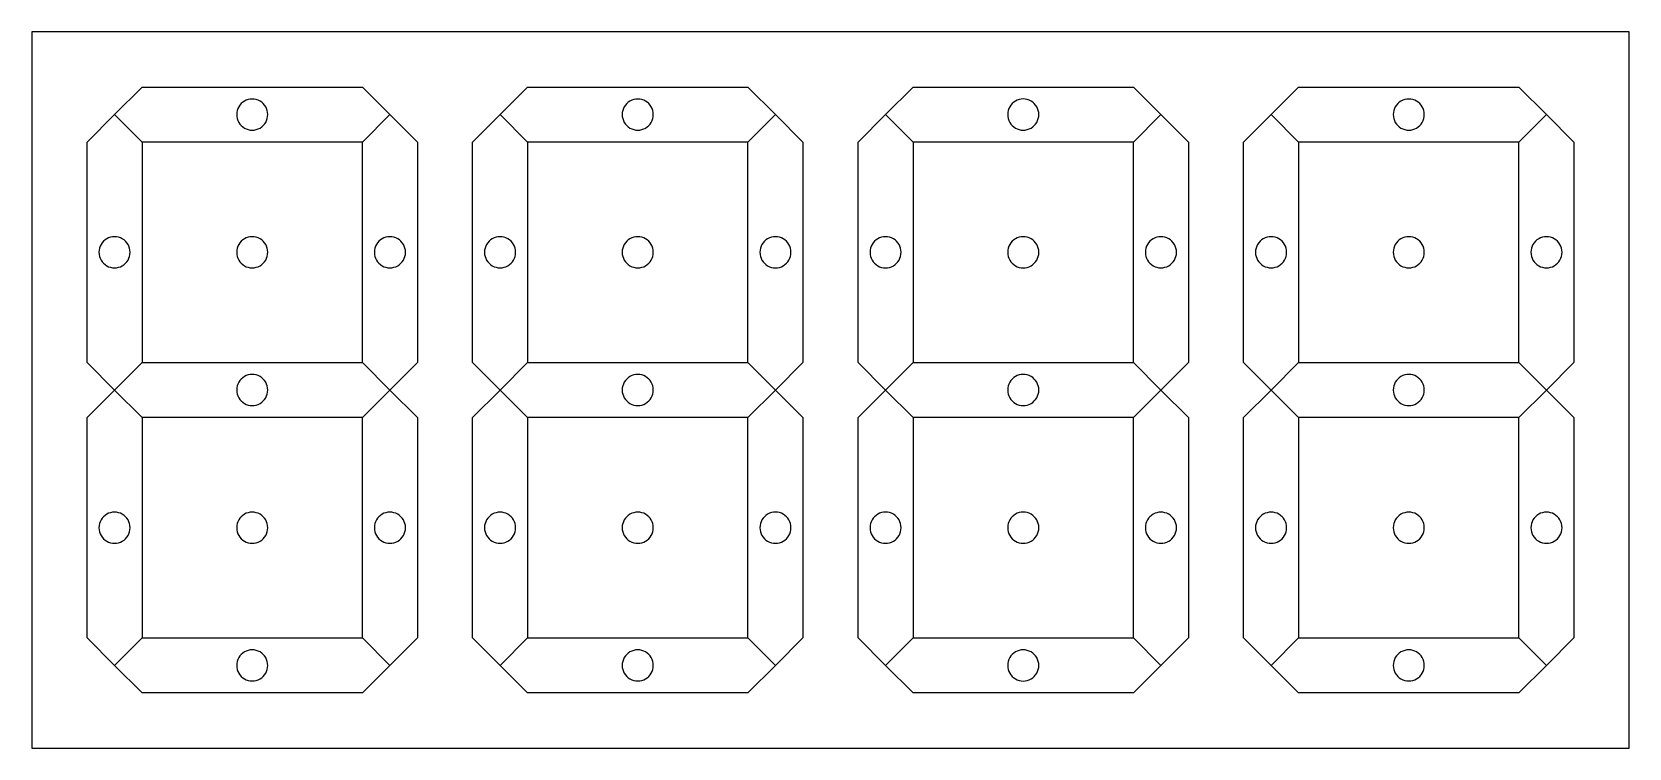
# Model space of a CAD drawing. Extents: x 13 to 593, y 9 to 269.
import ezdxf

# ---------------------------------------------------------------- set-up
doc = ezdxf.new("R2010")
doc.units = 0
doc.layers.get('0').update_dxf_attribs({"linetype": 'CONTINUOUS'})

msp = doc.modelspace()

# ---------------------------------------------------------------- linework, layer by layer
at = {"color": 5}
msp.add_lwpolyline([(592.720351, 268.500022), (12.720338, 268.500022), (12.720338, 8.500026), (592.720351, 8.500026)], close=True, dxfattribs=at)
at = {"color": 7}
for points in [[(42.720339, 238.500021), (52.720338, 248.500022), (132.720339, 248.500022), (142.720338, 238.500021)], [(182.720337, 238.500021), (192.720338, 248.500022)], [(192.720338, 248.500022), (272.720329, 248.500022)], [(272.720329, 248.500022), (282.720336, 238.500021)], [(322.720335, 238.500021), (332.720341, 248.500022)], [(332.720341, 248.500022), (412.72034, 248.500022)], [(412.72034, 248.500022), (422.720347, 238.500021)], [(462.720346, 238.500021), (472.720326, 248.500022)], [(472.720326, 248.500022), (552.720351, 248.500022)], [(552.720351, 248.500022), (562.720331, 238.500021)], [(132.720339, 148.500021), (132.720339, 228.500023), (142.720338, 238.500021), (152.720339, 228.500023)], [(172.720339, 228.500023), (182.720337, 238.500021)], [(182.720337, 238.500021), (192.720338, 228.500023)], [(272.720329, 228.500023), (282.720336, 238.500021)], [(282.720336, 238.500021), (292.720342, 228.500023)], [(312.720329, 228.500023), (322.720335, 238.500021)], [(322.720335, 238.500021), (332.720341, 228.500023)], [(412.72034, 228.500023), (422.720347, 238.500021)], [(422.720347, 238.500021), (432.720327, 228.500023)], [(452.72034, 228.500023), (462.720346, 238.500021)], [(462.720346, 238.500021), (472.720326, 228.500023)], [(552.720351, 228.500023), (562.720331, 238.500021)], [(562.720331, 238.500021), (572.720338, 228.500023)], [(132.720339, 228.500023), (52.720338, 228.500023)], [(152.720339, 228.500023), (152.720339, 148.500021)], [(172.720339, 148.500021), (172.720339, 228.500023)], [(192.720338, 228.500023), (192.720338, 148.500021)], [(272.720329, 228.500023), (192.720338, 228.500023)], [(272.720329, 148.500021), (272.720329, 228.500023)], [(292.720342, 228.500023), (292.720342, 148.500021)], [(312.720329, 148.500021), (312.720329, 228.500023)], [(332.720341, 228.500023), (332.720341, 148.500021)], [(412.72034, 228.500023), (332.720341, 228.500023)], [(412.72034, 148.500021), (412.72034, 228.500023)], [(432.720327, 228.500023), (432.720327, 148.500021)], [(452.72034, 148.500021), (452.72034, 228.500023)], [(472.720326, 228.500023), (472.720326, 148.500021)], [(552.720351, 228.500023), (472.720326, 228.500023)], [(552.720351, 148.500021), (552.720351, 228.500023)], [(572.720338, 228.500023), (572.720338, 148.500021)], [(132.720339, 148.500021), (142.720338, 138.500023), (132.720339, 128.500022), (52.720338, 128.500022)], [(52.720338, 148.500021), (132.720339, 148.500021)], [(152.720339, 148.500021), (142.720338, 138.500023)], [(182.720337, 138.500023), (172.720339, 148.500021)], [(182.720337, 138.500023), (192.720338, 148.500021), (272.720329, 148.500021)], [(272.720329, 148.500021), (282.720336, 138.500023)], [(282.720336, 138.500023), (292.720342, 148.500021)], [(322.720335, 138.500023), (312.720329, 148.500021)], [(322.720335, 138.500023), (332.720341, 148.500021), (412.72034, 148.500021)], [(412.72034, 148.500021), (422.720347, 138.500023)], [(422.720347, 138.500023), (432.720327, 148.500021)], [(462.720346, 138.500023), (452.72034, 148.500021)], [(462.720346, 138.500023), (472.720326, 148.500021), (552.720351, 148.500021)], [(552.720351, 148.500021), (562.720331, 138.500023)], [(562.720331, 138.500023), (572.720338, 148.500021)], [(32.720338, 128.500022), (42.720339, 138.500023)], [(42.720339, 138.500023), (52.720338, 128.500022)], [(152.720339, 128.500022), (142.720338, 138.500023)], [(172.720339, 128.500022), (182.720337, 138.500023)], [(192.720338, 128.500022), (182.720337, 138.500023)], [(272.720329, 128.500022), (282.720336, 138.500023)], [(282.720336, 138.500023), (292.720342, 128.500022)], [(312.720329, 128.500022), (322.720335, 138.500023)], [(332.720341, 128.500022), (322.720335, 138.500023)], [(412.72034, 128.500022), (422.720347, 138.500023)], [(422.720347, 138.500023), (432.720327, 128.500022)], [(452.72034, 128.500022), (462.720346, 138.500023)], [(472.720326, 128.500022), (462.720346, 138.500023)], [(552.720351, 128.500022), (562.720331, 138.500023)], [(562.720331, 138.500023), (572.720338, 128.500022)], [(42.720339, 38.500022), (32.720338, 48.500023), (32.720338, 128.500022)], [(52.720338, 128.500022), (52.720338, 48.500023)], [(132.720339, 48.500023), (132.720339, 128.500022)], [(152.720339, 128.500022), (152.720339, 48.500023)], [(172.720339, 48.500023), (172.720339, 128.500022)], [(192.720338, 128.500022), (192.720338, 48.500023)], [(272.720329, 128.500022), (192.720338, 128.500022)], [(272.720329, 48.500023), (272.720329, 128.500022)], [(292.720342, 128.500022), (292.720342, 48.500023)], [(312.720329, 48.500023), (312.720329, 128.500022)], [(332.720341, 128.500022), (332.720341, 48.500023)], [(412.72034, 128.500022), (332.720341, 128.500022)], [(412.72034, 48.500023), (412.72034, 128.500022)], [(432.720327, 128.500022), (432.720327, 48.500023)], [(452.72034, 48.500023), (452.72034, 128.500022)], [(472.720326, 128.500022), (472.720326, 48.500023)], [(552.720351, 128.500022), (472.720326, 128.500022)], [(552.720351, 48.500023), (552.720351, 128.500022)], [(572.720338, 128.500022), (572.720338, 48.500023)], [(52.720338, 48.500023), (42.720339, 38.500022)], [(52.720338, 48.500023), (132.720339, 48.500023)], [(142.720338, 38.500022), (132.720339, 48.500023)], [(152.720339, 48.500023), (142.720338, 38.500022)], [(182.720337, 38.500022), (172.720339, 48.500023)], [(182.720337, 38.500022), (192.720338, 48.500023)], [(192.720338, 48.500023), (272.720329, 48.500023)], [(282.720336, 38.500022), (272.720329, 48.500023)], [(292.720342, 48.500023), (282.720336, 38.500022)], [(322.720335, 38.500022), (312.720329, 48.500023)], [(322.720335, 38.500022), (332.720341, 48.500023)], [(332.720341, 48.500023), (412.72034, 48.500023)], [(422.720347, 38.500022), (412.72034, 48.500023)], [(432.720327, 48.500023), (422.720347, 38.500022)], [(462.720346, 38.500022), (452.72034, 48.500023)], [(462.720346, 38.500022), (472.720326, 48.500023)], [(472.720326, 48.500023), (552.720351, 48.500023)], [(562.720331, 38.500022), (552.720351, 48.500023)], [(572.720338, 48.500023), (562.720331, 38.500022)], [(42.720339, 38.500022), (52.720338, 28.500013)], [(132.720339, 28.500013), (142.720338, 38.500022)], [(182.720337, 38.500022), (192.720338, 28.500013)], [(272.720329, 28.500013), (282.720336, 38.500022)], [(322.720335, 38.500022), (332.720341, 28.500013)], [(412.72034, 28.500013), (422.720347, 38.500022)], [(462.720346, 38.500022), (472.720326, 28.500013)], [(552.720351, 28.500013), (562.720331, 38.500022)], [(132.720339, 28.500013), (52.720338, 28.500013)], [(272.720329, 28.500013), (192.720338, 28.500013)], [(412.72034, 28.500013), (332.720341, 28.500013)], [(552.720351, 28.500013), (472.720326, 28.500013)]]:
    msp.add_lwpolyline(points, dxfattribs=at)
msp.add_lwpolyline([(32.720338, 148.500021), (32.720338, 228.500023), (42.720339, 238.500021), (52.720338, 228.500023), (52.720338, 148.500021), (42.720339, 138.500023)], close=True, dxfattribs=at)
at = {"color": 1}
for points in [[(98.370337, 238.500021)], [(238.370338, 238.500021)], [(378.370333, 238.500021)], [(518.370344, 238.500021)], [(48.370339, 188.500021)], [(98.370337, 188.500021)], [(148.370338, 188.500021)], [(188.370337, 188.500021)], [(238.370338, 188.500021)], [(288.370327, 188.500021)], [(328.370327, 188.500021)], [(378.370333, 188.500021)], [(428.370339, 188.500021)], [(468.370338, 188.500021)], [(518.370344, 188.500021)], [(568.37035, 188.500021)], [(98.370337, 138.500023)], [(238.370338, 138.500023)], [(378.370333, 138.500023)], [(518.370344, 138.500023)], [(48.370339, 88.500022)], [(98.370337, 88.500022)], [(148.370338, 88.500022)], [(188.370337, 88.500022)], [(238.370338, 88.500022)], [(288.370327, 88.500022)], [(328.370327, 88.500022)], [(378.370333, 88.500022)], [(428.370339, 88.500022)], [(468.370338, 88.500022)], [(518.370344, 88.500022)], [(568.37035, 88.500022)], [(98.370337, 38.500022)], [(238.370338, 38.500022)], [(378.370333, 38.500022)], [(518.370344, 38.500022)]]:
    msp.add_lwpolyline(points, close=True, dxfattribs=at)
for points in [[(95.545836, 243.394506), (93.797467, 244.404165), (91.643208, 244.404165), (89.894838, 243.394506)], [(235.545837, 243.394506), (233.797467, 244.404165), (231.643208, 244.404165), (229.894839, 243.394506)], [(375.54812, 243.401087), (373.798592, 244.412503), (371.64209, 244.412503), (369.892562, 243.401087)], [(515.545341, 243.393069), (513.797224, 244.402345), (511.643454, 244.402345), (509.895336, 243.393069)], [(89.894838, 243.394506), (88.146468, 242.384846), (87.06972, 240.518984), (87.070337, 238.500021)], [(87.070337, 238.500021), (87.06972, 236.481059), (88.146468, 234.615196), (89.894838, 233.605537)], [(98.370337, 238.500021), (98.370955, 240.518984), (97.294206, 242.384846), (95.545836, 243.394506)], [(95.545836, 233.605537), (97.294206, 234.615196), (98.370955, 236.481059), (98.370337, 238.500021)], [(229.894839, 243.394506), (228.146469, 242.384846), (227.06972, 240.518984), (227.070338, 238.500021)], [(227.070338, 238.500021), (227.06972, 236.481059), (228.146469, 234.615196), (229.894839, 233.605537)], [(238.370338, 238.500021), (238.370955, 240.518984), (237.294207, 242.384846), (235.545837, 243.394506)], [(235.545837, 233.605537), (237.294207, 234.615196), (238.370955, 236.481059), (238.370338, 238.500021)], [(369.892562, 243.401087), (368.143034, 242.389671), (367.066906, 240.520862), (367.070349, 238.500021)], [(367.070349, 238.500021), (367.066906, 236.47918), (368.143034, 234.610372), (369.892562, 233.598956)], [(378.370333, 238.500021), (378.373776, 240.520862), (377.297647, 242.389671), (375.54812, 243.401087)], [(375.54812, 233.598956), (377.297647, 234.610372), (378.373776, 236.47918), (378.370333, 238.500021)], [(509.895336, 243.393069), (508.147218, 242.383793), (507.070334, 240.518574), (507.070334, 238.500021)], [(507.070334, 238.500021), (507.070334, 236.481469), (508.147218, 234.61625), (509.895336, 233.606973)], [(518.370344, 238.500021), (518.370344, 240.518574), (517.293459, 242.383793), (515.545341, 243.393069)], [(515.545341, 233.606973), (517.293459, 234.61625), (518.370344, 236.481469), (518.370344, 238.500021)], [(89.894838, 233.605537), (91.643208, 232.595877), (93.797467, 232.595877), (95.545836, 233.605537)], [(229.894839, 233.605537), (231.643208, 232.595877), (233.797467, 232.595877), (235.545837, 233.605537)], [(369.892562, 233.598956), (371.64209, 232.58754), (373.798592, 232.58754), (375.54812, 233.598956)], [(509.895336, 233.606973), (511.643454, 232.597697), (513.797224, 232.597697), (515.545341, 233.606973)], [(39.895337, 193.393065), (38.147221, 192.38379), (37.070337, 190.518572), (37.070337, 188.500021)], [(45.545339, 193.393065), (43.797222, 194.402341), (41.643454, 194.402341), (39.895337, 193.393065)], [(48.370339, 188.500021), (48.370339, 190.518572), (47.293455, 192.38379), (45.545339, 193.393065)], [(89.894838, 193.394505), (88.146468, 192.384846), (87.06972, 190.518983), (87.070337, 188.500021)], [(95.545836, 193.394505), (93.797467, 194.404165), (91.643208, 194.404165), (89.894838, 193.394505)], [(98.370337, 188.500021), (98.370955, 190.518983), (97.294206, 192.384846), (95.545836, 193.394505)], [(139.894839, 193.394505), (138.146469, 192.384846), (137.06972, 190.518983), (137.070338, 188.500021)], [(145.545837, 193.394505), (143.797467, 194.404165), (141.643208, 194.404165), (139.894839, 193.394505)], [(148.370338, 188.500021), (148.370955, 190.518983), (147.294207, 192.384846), (145.545837, 193.394505)], [(179.894838, 193.394505), (178.146468, 192.384846), (177.06972, 190.518983), (177.070337, 188.500021)], [(185.545836, 193.394505), (183.797467, 194.404165), (181.643208, 194.404165), (179.894838, 193.394505)], [(188.370337, 188.500021), (188.370955, 190.518983), (187.294206, 192.384846), (185.545836, 193.394505)], [(229.894839, 193.394505), (228.146469, 192.384846), (227.06972, 190.518983), (227.070338, 188.500021)], [(235.545837, 193.394505), (233.797467, 194.404165), (231.643208, 194.404165), (229.894839, 193.394505)], [(238.370338, 188.500021), (238.370955, 190.518983), (237.294207, 192.384846), (235.545837, 193.394505)], [(279.892557, 193.401086), (278.143029, 192.389671), (277.0669, 190.520862), (277.070344, 188.500021)], [(285.548114, 193.401086), (283.798586, 194.412502), (281.642085, 194.412502), (279.892557, 193.401086)], [(288.370327, 188.500021), (288.373771, 190.520862), (287.297642, 192.389671), (285.548114, 193.401086)], [(319.892556, 193.401086), (318.143028, 192.389671), (317.0669, 190.520862), (317.070343, 188.500021)], [(325.548114, 193.401086), (323.798586, 194.412502), (321.642084, 194.412502), (319.892556, 193.401086)], [(328.370327, 188.500021), (328.37377, 190.520862), (327.297642, 192.389671), (325.548114, 193.401086)], [(369.892562, 193.401086), (368.143034, 192.389671), (367.066906, 190.520862), (367.070349, 188.500021)], [(375.54812, 193.401086), (373.798592, 194.412502), (371.64209, 194.412502), (369.892562, 193.401086)], [(378.370333, 188.500021), (378.373776, 190.520862), (377.297647, 192.389671), (375.54812, 193.401086)], [(419.895331, 193.393069), (418.147213, 192.383793), (417.070328, 190.518573), (417.070328, 188.500021)], [(425.545336, 193.393069), (423.797218, 194.402345), (421.643449, 194.402345), (419.895331, 193.393069)], [(428.370339, 188.500021), (428.370339, 190.518573), (427.293454, 192.383793), (425.545336, 193.393069)], [(459.89533, 193.393069), (458.147213, 192.383793), (457.070328, 190.518573), (457.070328, 188.500021)], [(465.545335, 193.393069), (463.797218, 194.402345), (461.643448, 194.402345), (459.89533, 193.393069)], [(468.370338, 188.500021), (468.370338, 190.518573), (467.293453, 192.383793), (465.545335, 193.393069)], [(509.895336, 193.393069), (508.147218, 192.383793), (507.070334, 190.518573), (507.070334, 188.500021)], [(515.545341, 193.393069), (513.797224, 194.402345), (511.643454, 194.402345), (509.895336, 193.393069)], [(518.370344, 188.500021), (518.370344, 190.518573), (517.293459, 192.383793), (515.545341, 193.393069)], [(559.895342, 193.393069), (558.147224, 192.383793), (557.070339, 190.518573), (557.070339, 188.500021)], [(565.545347, 193.393069), (563.797229, 194.402345), (561.64346, 194.402345), (559.895342, 193.393069)], [(568.37035, 188.500021), (568.37035, 190.518573), (567.293465, 192.383793), (565.545347, 193.393069)], [(37.070337, 188.500021), (37.070337, 186.48147), (38.147221, 184.616252), (39.895337, 183.606976)], [(45.545339, 183.606976), (47.293455, 184.616252), (48.370339, 186.48147), (48.370339, 188.500021)], [(87.070337, 188.500021), (87.06972, 186.481058), (88.146468, 184.615196), (89.894838, 183.605536)], [(95.545836, 183.605536), (97.294206, 184.615196), (98.370955, 186.481058), (98.370337, 188.500021)], [(137.070338, 188.500021), (137.06972, 186.481058), (138.146469, 184.615196), (139.894839, 183.605536)], [(145.545837, 183.605536), (147.294207, 184.615196), (148.370955, 186.481058), (148.370338, 188.500021)], [(177.070337, 188.500021), (177.06972, 186.481058), (178.146468, 184.615196), (179.894838, 183.605536)], [(185.545836, 183.605536), (187.294206, 184.615196), (188.370955, 186.481058), (188.370337, 188.500021)], [(227.070338, 188.500021), (227.06972, 186.481058), (228.146469, 184.615196), (229.894839, 183.605536)], [(235.545837, 183.605536), (237.294207, 184.615196), (238.370955, 186.481058), (238.370338, 188.500021)], [(277.070344, 188.500021), (277.0669, 186.47918), (278.143029, 184.610371), (279.892557, 183.598955)], [(285.548114, 183.598955), (287.297642, 184.610371), (288.373771, 186.47918), (288.370327, 188.500021)], [(317.070343, 188.500021), (317.0669, 186.47918), (318.143028, 184.610371), (319.892556, 183.598955)], [(325.548114, 183.598955), (327.297642, 184.610371), (328.37377, 186.47918), (328.370327, 188.500021)], [(367.070349, 188.500021), (367.066906, 186.47918), (368.143034, 184.610371), (369.892562, 183.598955)], [(375.54812, 183.598955), (377.297647, 184.610371), (378.373776, 186.47918), (378.370333, 188.500021)], [(417.070328, 188.500021), (417.070328, 186.481468), (418.147213, 184.616249), (419.895331, 183.606973)], [(425.545336, 183.606973), (427.293454, 184.616249), (428.370339, 186.481468), (428.370339, 188.500021)], [(457.070328, 188.500021), (457.070328, 186.481468), (458.147213, 184.616249), (459.89533, 183.606973)], [(465.545335, 183.606973), (467.293453, 184.616249), (468.370338, 186.481468), (468.370338, 188.500021)], [(507.070334, 188.500021), (507.070334, 186.481468), (508.147218, 184.616249), (509.895336, 183.606973)], [(515.545341, 183.606973), (517.293459, 184.616249), (518.370344, 186.481468), (518.370344, 188.500021)], [(557.070339, 188.500021), (557.070339, 186.481468), (558.147224, 184.616249), (559.895342, 183.606973)], [(565.545347, 183.606973), (567.293465, 184.616249), (568.37035, 186.481468), (568.37035, 188.500021)], [(39.895337, 183.606976), (41.643454, 182.597701), (43.797222, 182.597701), (45.545339, 183.606976)], [(89.894838, 183.605536), (91.643208, 182.595877), (93.797467, 182.595877), (95.545836, 183.605536)], [(139.894839, 183.605536), (141.643208, 182.595877), (143.797467, 182.595877), (145.545837, 183.605536)], [(179.894838, 183.605536), (181.643208, 182.595877), (183.797467, 182.595877), (185.545836, 183.605536)], [(229.894839, 183.605536), (231.643208, 182.595877), (233.797467, 182.595877), (235.545837, 183.605536)], [(279.892557, 183.598955), (281.642085, 182.58754), (283.798586, 182.58754), (285.548114, 183.598955)], [(319.892556, 183.598955), (321.642084, 182.58754), (323.798586, 182.58754), (325.548114, 183.598955)], [(369.892562, 183.598955), (371.64209, 182.58754), (373.798592, 182.58754), (375.54812, 183.598955)], [(419.895331, 183.606973), (421.643449, 182.597697), (423.797218, 182.597697), (425.545336, 183.606973)], [(459.89533, 183.606973), (461.643448, 182.597697), (463.797218, 182.597697), (465.545335, 183.606973)], [(509.895336, 183.606973), (511.643454, 182.597697), (513.797224, 182.597697), (515.545341, 183.606973)], [(559.895342, 183.606973), (561.64346, 182.597697), (563.797229, 182.597697), (565.545347, 183.606973)], [(89.894838, 143.394507), (88.146468, 142.384848), (87.06972, 140.518985), (87.070337, 138.500023)], [(95.545836, 143.394507), (93.797467, 144.404167), (91.643208, 144.404167), (89.894838, 143.394507)], [(98.370337, 138.500023), (98.370955, 140.518985), (97.294206, 142.384848), (95.545836, 143.394507)], [(229.894839, 143.394507), (228.146469, 142.384848), (227.06972, 140.518985), (227.070338, 138.500023)], [(235.545837, 143.394507), (233.797467, 144.404167), (231.643208, 144.404167), (229.894839, 143.394507)], [(238.370338, 138.500023), (238.370955, 140.518985), (237.294207, 142.384848), (235.545837, 143.394507)], [(369.892562, 143.401088), (368.143034, 142.389673), (367.066906, 140.520864), (367.070349, 138.500023)], [(375.54812, 143.401088), (373.798592, 144.412504), (371.64209, 144.412504), (369.892562, 143.401088)], [(378.370333, 138.500023), (378.373776, 140.520864), (377.297647, 142.389673), (375.54812, 143.401088)], [(509.895336, 143.393071), (508.147218, 142.383795), (507.070334, 140.518575), (507.070334, 138.500023)], [(515.545341, 143.393071), (513.797224, 144.402347), (511.643454, 144.402347), (509.895336, 143.393071)], [(518.370344, 138.500023), (518.370344, 140.518575), (517.293459, 142.383795), (515.545341, 143.393071)], [(87.070337, 138.500023), (87.06972, 136.481061), (88.146468, 134.615198), (89.894838, 133.605538)], [(89.894838, 133.605538), (91.643208, 132.595879), (93.797467, 132.595879), (95.545836, 133.605538)], [(95.545836, 133.605538), (97.294206, 134.615198), (98.370955, 136.481061), (98.370337, 138.500023)], [(227.070338, 138.500023), (227.06972, 136.481061), (228.146469, 134.615198), (229.894839, 133.605538)], [(229.894839, 133.605538), (231.643208, 132.595879), (233.797467, 132.595879), (235.545837, 133.605538)], [(235.545837, 133.605538), (237.294207, 134.615198), (238.370955, 136.481061), (238.370338, 138.500023)], [(367.070349, 138.500023), (367.066906, 136.479182), (368.143034, 134.610373), (369.892562, 133.598957)], [(369.892562, 133.598957), (371.64209, 132.587542), (373.798592, 132.587542), (375.54812, 133.598957)], [(375.54812, 133.598957), (377.297647, 134.610373), (378.373776, 136.479182), (378.370333, 138.500023)], [(507.070334, 138.500023), (507.070334, 136.48147), (508.147218, 134.616251), (509.895336, 133.606975)], [(509.895336, 133.606975), (511.643454, 132.597699), (513.797224, 132.597699), (515.545341, 133.606975)], [(515.545341, 133.606975), (517.293459, 134.616251), (518.370344, 136.48147), (518.370344, 138.500023)], [(39.895337, 93.393067), (38.147221, 92.383791), (37.070337, 90.518573), (37.070337, 88.500022)], [(45.545339, 93.393067), (43.797222, 94.402343), (41.643454, 94.402343), (39.895337, 93.393067)], [(48.370339, 88.500022), (48.370339, 90.518573), (47.293455, 92.383791), (45.545339, 93.393067)], [(89.894838, 93.394507), (88.146468, 92.384847), (87.06972, 90.518985), (87.070337, 88.500022)], [(95.545836, 93.394507), (93.797467, 94.404166), (91.643208, 94.404166), (89.894838, 93.394507)], [(98.370337, 88.500022), (98.370955, 90.518985), (97.294206, 92.384847), (95.545836, 93.394507)], [(139.894839, 93.394507), (138.146469, 92.384847), (137.06972, 90.518985), (137.070338, 88.500022)], [(145.545837, 93.394507), (143.797467, 94.404166), (141.643208, 94.404166), (139.894839, 93.394507)], [(148.370338, 88.500022), (148.370955, 90.518985), (147.294207, 92.384847), (145.545837, 93.394507)], [(179.894838, 93.394507), (178.146468, 92.384847), (177.06972, 90.518985), (177.070337, 88.500022)], [(185.545836, 93.394507), (183.797467, 94.404166), (181.643208, 94.404166), (179.894838, 93.394507)], [(188.370337, 88.500022), (188.370955, 90.518985), (187.294206, 92.384847), (185.545836, 93.394507)], [(229.894839, 93.394507), (228.146469, 92.384847), (227.06972, 90.518985), (227.070338, 88.500022)], [(235.545837, 93.394507), (233.797467, 94.404166), (231.643208, 94.404166), (229.894839, 93.394507)], [(238.370338, 88.500022), (238.370955, 90.518985), (237.294207, 92.384847), (235.545837, 93.394507)], [(279.892557, 93.401088), (278.143029, 92.389672), (277.0669, 90.520863), (277.070344, 88.500022)], [(285.548114, 93.401088), (283.798586, 94.412504), (281.642085, 94.412504), (279.892557, 93.401088)], [(288.370327, 88.500022), (288.373771, 90.520863), (287.297642, 92.389672), (285.548114, 93.401088)], [(319.892556, 93.401088), (318.143028, 92.389672), (317.0669, 90.520863), (317.070343, 88.500022)], [(325.548114, 93.401088), (323.798586, 94.412504), (321.642084, 94.412504), (319.892556, 93.401088)], [(328.370327, 88.500022), (328.37377, 90.520863), (327.297642, 92.389672), (325.548114, 93.401088)], [(369.892562, 93.401088), (368.143034, 92.389672), (367.066906, 90.520863), (367.070349, 88.500022)], [(375.54812, 93.401088), (373.798592, 94.412504), (371.64209, 94.412504), (369.892562, 93.401088)], [(378.370333, 88.500022), (378.373776, 90.520863), (377.297647, 92.389672), (375.54812, 93.401088)], [(419.895331, 93.39307), (418.147213, 92.383794), (417.070328, 90.518575), (417.070328, 88.500022)], [(425.545336, 93.39307), (423.797218, 94.402346), (421.643449, 94.402346), (419.895331, 93.39307)], [(428.370339, 88.500022), (428.370339, 90.518575), (427.293454, 92.383794), (425.545336, 93.39307)], [(459.89533, 93.39307), (458.147213, 92.383794), (457.070328, 90.518575), (457.070328, 88.500022)], [(465.545335, 93.39307), (463.797218, 94.402346), (461.643448, 94.402346), (459.89533, 93.39307)], [(468.370338, 88.500022), (468.370338, 90.518575), (467.293453, 92.383794), (465.545335, 93.39307)], [(509.895336, 93.39307), (508.147218, 92.383794), (507.070334, 90.518575), (507.070334, 88.500022)], [(515.545341, 93.39307), (513.797224, 94.402346), (511.643454, 94.402346), (509.895336, 93.39307)], [(518.370344, 88.500022), (518.370344, 90.518575), (517.293459, 92.383794), (515.545341, 93.39307)], [(559.895342, 93.39307), (558.147224, 92.383794), (557.070339, 90.518575), (557.070339, 88.500022)], [(565.545347, 93.39307), (563.797229, 94.402346), (561.64346, 94.402346), (559.895342, 93.39307)], [(568.37035, 88.500022), (568.37035, 90.518575), (567.293465, 92.383794), (565.545347, 93.39307)], [(37.070337, 88.500022), (37.070337, 86.481471), (38.147221, 84.616253), (39.895337, 83.606978)], [(45.545339, 83.606978), (47.293455, 84.616253), (48.370339, 86.481471), (48.370339, 88.500022)], [(87.070337, 88.500022), (87.06972, 86.48106), (88.146468, 84.615197), (89.894838, 83.605538)], [(95.545836, 83.605538), (97.294206, 84.615197), (98.370955, 86.48106), (98.370337, 88.500022)], [(137.070338, 88.500022), (137.06972, 86.48106), (138.146469, 84.615197), (139.894839, 83.605538)], [(145.545837, 83.605538), (147.294207, 84.615197), (148.370955, 86.48106), (148.370338, 88.500022)], [(177.070337, 88.500022), (177.06972, 86.48106), (178.146468, 84.615197), (179.894838, 83.605538)], [(185.545836, 83.605538), (187.294206, 84.615197), (188.370955, 86.48106), (188.370337, 88.500022)], [(227.070338, 88.500022), (227.06972, 86.48106), (228.146469, 84.615197), (229.894839, 83.605538)], [(235.545837, 83.605538), (237.294207, 84.615197), (238.370955, 86.48106), (238.370338, 88.500022)], [(277.070344, 88.500022), (277.0669, 86.479182), (278.143029, 84.610373), (279.892557, 83.598957)], [(285.548114, 83.598957), (287.297642, 84.610373), (288.373771, 86.479182), (288.370327, 88.500022)], [(317.070343, 88.500022), (317.0669, 86.479182), (318.143028, 84.610373), (319.892556, 83.598957)], [(325.548114, 83.598957), (327.297642, 84.610373), (328.37377, 86.479182), (328.370327, 88.500022)], [(367.070349, 88.500022), (367.066906, 86.479182), (368.143034, 84.610373), (369.892562, 83.598957)], [(375.54812, 83.598957), (377.297647, 84.610373), (378.373776, 86.479182), (378.370333, 88.500022)], [(417.070328, 88.500022), (417.070328, 86.48147), (418.147213, 84.616251), (419.895331, 83.606974)], [(425.545336, 83.606974), (427.293454, 84.616251), (428.370339, 86.48147), (428.370339, 88.500022)], [(457.070328, 88.500022), (457.070328, 86.48147), (458.147213, 84.616251), (459.89533, 83.606974)], [(465.545335, 83.606974), (467.293453, 84.616251), (468.370338, 86.48147), (468.370338, 88.500022)], [(507.070334, 88.500022), (507.070334, 86.48147), (508.147218, 84.616251), (509.895336, 83.606974)], [(515.545341, 83.606974), (517.293459, 84.616251), (518.370344, 86.48147), (518.370344, 88.500022)], [(557.070339, 88.500022), (557.070339, 86.48147), (558.147224, 84.616251), (559.895342, 83.606974)], [(565.545347, 83.606974), (567.293465, 84.616251), (568.37035, 86.48147), (568.37035, 88.500022)], [(39.895337, 83.606978), (41.643454, 82.597702), (43.797222, 82.597702), (45.545339, 83.606978)], [(89.894838, 83.605538), (91.643208, 82.595878), (93.797467, 82.595878), (95.545836, 83.605538)], [(139.894839, 83.605538), (141.643208, 82.595878), (143.797467, 82.595878), (145.545837, 83.605538)], [(179.894838, 83.605538), (181.643208, 82.595878), (183.797467, 82.595878), (185.545836, 83.605538)], [(229.894839, 83.605538), (231.643208, 82.595878), (233.797467, 82.595878), (235.545837, 83.605538)], [(279.892557, 83.598957), (281.642085, 82.587541), (283.798586, 82.587541), (285.548114, 83.598957)], [(319.892556, 83.598957), (321.642084, 82.587541), (323.798586, 82.587541), (325.548114, 83.598957)], [(369.892562, 83.598957), (371.64209, 82.587541), (373.798592, 82.587541), (375.54812, 83.598957)], [(419.895331, 83.606974), (421.643449, 82.597698), (423.797218, 82.597698), (425.545336, 83.606974)], [(459.89533, 83.606974), (461.643448, 82.597698), (463.797218, 82.597698), (465.545335, 83.606974)], [(509.895336, 83.606974), (511.643454, 82.597698), (513.797224, 82.597698), (515.545341, 83.606974)], [(559.895342, 83.606974), (561.64346, 82.597698), (563.797229, 82.597698), (565.545347, 83.606974)], [(89.894838, 43.394506), (88.146468, 42.384847), (87.06972, 40.518984), (87.070337, 38.500022)], [(95.545836, 43.394506), (93.797467, 44.404166), (91.643208, 44.404166), (89.894838, 43.394506)], [(98.370337, 38.500022), (98.370955, 40.518984), (97.294206, 42.384847), (95.545836, 43.394506)], [(229.894839, 43.394506), (228.146469, 42.384847), (227.06972, 40.518984), (227.070338, 38.500022)], [(235.545837, 43.394506), (233.797467, 44.404166), (231.643208, 44.404166), (229.894839, 43.394506)], [(238.370338, 38.500022), (238.370955, 40.518984), (237.294207, 42.384847), (235.545837, 43.394506)], [(369.892562, 43.401087), (368.143034, 42.389672), (367.066906, 40.520863), (367.070349, 38.500022)], [(375.54812, 43.401087), (373.798592, 44.412503), (371.64209, 44.412503), (369.892562, 43.401087)], [(378.370333, 38.500022), (378.373776, 40.520863), (377.297647, 42.389672), (375.54812, 43.401087)], [(509.895336, 43.39307), (508.147218, 42.383794), (507.070334, 40.518574), (507.070334, 38.500022)], [(515.545341, 43.39307), (513.797224, 44.402346), (511.643454, 44.402346), (509.895336, 43.39307)], [(518.370344, 38.500022), (518.370344, 40.518574), (517.293459, 42.383794), (515.545341, 43.39307)], [(87.070337, 38.500022), (87.06972, 36.481059), (88.146468, 34.615197), (89.894838, 33.605537)], [(95.545836, 33.605537), (97.294206, 34.615197), (98.370955, 36.481059), (98.370337, 38.500022)], [(227.070338, 38.500022), (227.06972, 36.481059), (228.146469, 34.615197), (229.894839, 33.605537)], [(235.545837, 33.605537), (237.294207, 34.615197), (238.370955, 36.481059), (238.370338, 38.500022)], [(367.070349, 38.500022), (367.066906, 36.479181), (368.143034, 34.610372), (369.892562, 33.598956)], [(375.54812, 33.598956), (377.297647, 34.610372), (378.373776, 36.479181), (378.370333, 38.500022)], [(507.070334, 38.500022), (507.070334, 36.481469), (508.147218, 34.61625), (509.895336, 33.606974)], [(515.545341, 33.606974), (517.293459, 34.61625), (518.370344, 36.481469), (518.370344, 38.500022)], [(89.894838, 33.605537), (91.643208, 32.595878), (93.797467, 32.595878), (95.545836, 33.605537)], [(229.894839, 33.605537), (231.643208, 32.595878), (233.797467, 32.595878), (235.545837, 33.605537)], [(369.892562, 33.598956), (371.64209, 32.587541), (373.798592, 32.587541), (375.54812, 33.598956)], [(509.895336, 33.606974), (511.643454, 32.597698), (513.797224, 32.597698), (515.545341, 33.606974)]]:
    msp.add_open_spline(points, degree=3, dxfattribs=at)

doc.saveas('drawing.dxf')
